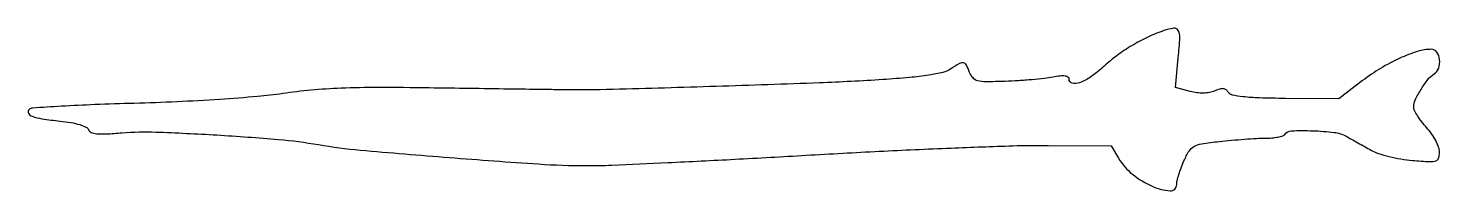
# Model space of a CAD drawing. Extents: x 0 to 328, y 0 to 38.
import ezdxf

# ---------------------------------------------------------------- set-up
doc = ezdxf.new("R2010")
doc.units = 0

msp = doc.modelspace()

# ---------------------------------------------------------------- linework, layer by layer
msp.add_lwpolyline([(264, 37.330275, 0.027779), (260.321308, 35.842259, 0.024169), (256.649752, 33.892146, 0.02411), (253.173672, 31.590869, 0.027234), (250.080314, 29.051036, -0.03107), (247.069491, 26.617374, -0.067822), (244.445402, 25.243807, -0.152025), (242.743444, 25.167078, -0.34088), (242, 26.130842, 0.260449), (241.750212, 26.577848, 0.111024), (241.079947, 26.807806, 0.056724), (239.936283, 26.803268, 0.018044), (238.25, 26.542583, -0.019197), (236.317211, 26.248354, -0.006268), (233.447045, 25.959954, -0.006235), (230.248558, 25.719165, -0.006996), (227.165472, 25.568966, -0.006568), (222.666946, 25.472006, -0.06435), (220.785264, 25.699105, -0.152777), (219.720058, 26.354889, -0.088335), (218.940223, 27.657225, 0.028868), (218.177638, 29.360096, 0.234687), (217.508033, 29.849345, 0.174152), (216.584241, 29.686131, 0.015081), (214.513606, 28.416958, -0.086483), (212.720031, 27.642735, -0.020229), (209.495283, 27.007447, -0.016029), (204.995338, 26.455686, -0.006393), (198.798789, 25.976579, -0.006562), (184.091176, 25.222075, -0.001645), (160.081288, 24.385163, -0.001479), (136.207276, 23.702308, -0.009269), (124, 23.615649, -0.00054), (119.731414, 23.669089, -0.000102), (111.946875, 23.776549, -0.000109), (102.85555, 23.905894, -0.0001), (93.5, 24.042918, 0.003774), (81.656055, 24.129362, 0.009539), (73.042684, 23.962879, 0.012572), (66.054479, 23.518206, 0.015003), (59.5, 22.736561, -0.015764), (53.662507, 22.04942, -0.004951), (44.889069, 21.383593, -0.004873), (34.933718, 20.824527, -0.004918), (25, 20.461633, 0.00311), (15.931551, 20.163191, 0.004909), (8.157217, 19.782454, 0.001425), (1.428512, 19.367431, 0.177069), (0.662868, 19.030137, 0.329407), (0.520266, 18.193925, 0.18912), (1.321184, 17.477955, 0.052561), (3.623466, 16.8886, 0.01036), (7.86042, 16.3568, -0.016884), (10.372445, 16.008161, -0.030613), (12.390265, 15.529569, -0.035053), (13.849376, 14.973405, -0.194951), (14.410351, 14.373024, 0.211773), (15.039298, 13.742048, 0.068684), (16.351081, 13.431473, 0.036297), (18.534443, 13.381769, 0.00834), (22.214861, 13.62681, -0.029938), (30.07201, 13.80994, -0.00583), (44.233216, 13.12664, -0.006327), (58.535859, 12.087479, -0.021346), (67.8319, 10.892303, 0.020422), (77.498847, 9.631296, 0.002665), (98.194382, 7.898253, 0.002917), (118.883756, 6.398084, 0.016269), (130, 6.019831, 0.010895), (135.85168, 6.138697, 0.001275), (148.9, 6.7217, 0.001529), (164.413832, 7.502089, 0.001251), (181, 8.428903, -0.002138), (197.963198, 9.346602, -0.002263), (214.615135, 10.100545, -0.002157), (228.966185, 10.62323, -0.010327), (237.157905, 10.716921), (251.815811, 10.581819), (253.486244, 7.754001, 0.091203), (256.700315, 4.05575, 0.062589), (261.455444, 1.150732, 0.094021), (265.452723, 0.189858, 0.428466), (267, 1.66398, -0.059459), (267.105325, 2.546549, -0.014896), (267.489133, 3.947811, -0.015002), (268.02774, 5.535087, -0.014594), (268.665133, 7.102071, -0.033297), (269.85798, 9.381721, -0.130938), (270.995655, 10.466824, -0.08717), (272.761548, 11.066671, -0.010134), (276.915133, 11.623601, -0.005668), (279.729346, 11.91076, -0.004653), (282.740695, 12.155352, -0.004702), (285.512246, 12.328339, -0.012407), (287.5, 12.384247, 0.020196), (289.075841, 12.453145, 0.026519), (290.502179, 12.649941, 0.025929), (291.63639, 12.929884, 0.169651), (292.103162, 13.270165, -0.236863), (293.615298, 14.097979, -0.016812), (298.565647, 14.108417, -0.022474), (303.521063, 13.728827, -0.095356), (306.338934, 12.821429, -0.001264), (307.496754, 12.182585, -0.000563), (309.018893, 11.335452, -0.000558), (310.627559, 10.435433, -0.000755), (312.07893, 9.618407, 0.048759), (313.792478, 8.859773, 0.019073), (316.280445, 8.141095, 0.018665), (319.050379, 7.563033, 0.022082), (321.704813, 7.231496, 0.005818), (325.755729, 6.953729, 0.088031), (327.150399, 7.120178, 0.248321), (327.788307, 7.75274, 0.075848), (328, 9.140228, 0.088625), (327.793739, 10.294754, 0.032762), (327.11875, 11.809996, 0.031223), (326.148089, 13.403885, 0.032691), (325, 14.838857, -0.020456), (323.851554, 16.204442, -0.02395), (322.88125, 17.591422, -0.023873), (322.183765, 18.824387, -0.117303), (322, 19.596901, -0.110892), (322.369257, 21.241366, -0.027145), (323.698295, 23.697215, -0.02812), (325.312344, 26.023648, -0.087092), (326.725993, 27.29969, 0.170584), (327.794815, 28.642301, 0.11028), (328.02456, 30.635543, 0.127016), (327.386461, 32.343232, 0.244854), (326.125727, 33, 0.076074), (322.907059, 32.507436, 0.030824), (318.750911, 30.917664, 0.028979), (314.311261, 28.578555, 0.028473), (310.144528, 25.729259), (304.658081, 21.5), (292.22587, 21.607916, -0.005336), (286.188537, 21.724761, -0.019604), (282.377266, 21.98902, -0.026222), (279.903071, 22.39049, -0.203733), (278.968443, 23.05106, 0.093053), (278.44574, 23.624499, 0.138271), (277.816385, 23.86953, 0.097581), (276.987096, 23.787942, 0.031309), (275.821613, 23.355611, -0.057187), (274.617304, 22.97837, -0.041709), (273.221425, 22.829932, -0.038406), (271.698104, 22.912581, -0.032309), (270.112372, 23.226721), (266.724745, 24.12851), (267.369354, 31.064255, 0.00941), (267.716621, 35.757755, 0.137965), (267.359653, 37.360352, 0.312698), (266.336354, 37.88183, 0.048539)], format="xyb", close=True)

doc.saveas('drawing.dxf')
